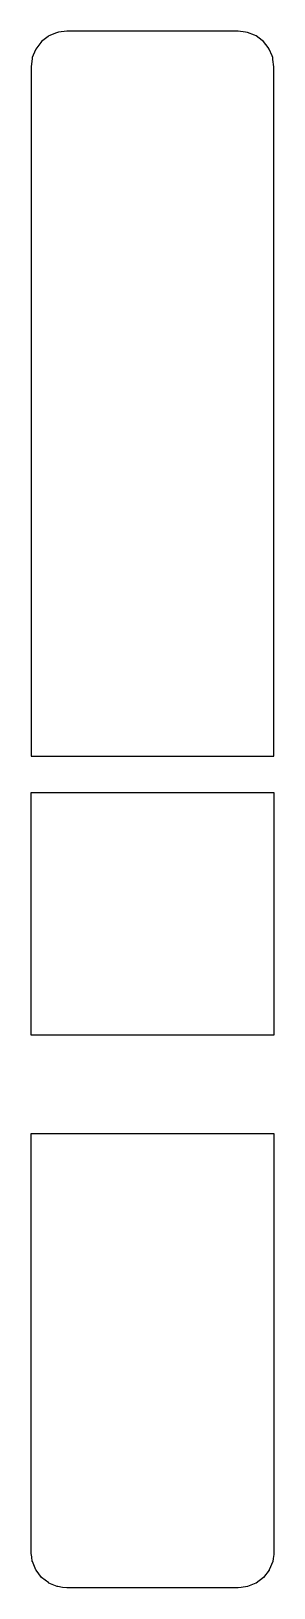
# Model space of a CAD drawing. Header units: metres. Extents: x 2.4 to 16, y -16 to 71.
import ezdxf

# ---------------------------------------------------------------- set-up
doc = ezdxf.new("R2010")
doc.units = ezdxf.units.M

msp = doc.modelspace()

# ---------------------------------------------------------------- linework, layer by layer
for p, q in [((3.355, 70.698), (2.986, 70.414)), ((3.4, 70.732), (3.355, 70.698)), ((3.83, 70.91), (3.4, 70.732)), ((3.882, 70.932), (3.83, 70.91)), ((3.938, 70.939), (3.882, 70.932)), ((4.4, 71), (3.938, 70.939)), ((9.166, 71), (4.4, 71)), ((13.446, 71), (9.166, 71)), ((14, 71), (13.446, 71)), ((14.416, 70.945), (14, 71)), ((14.518, 70.932), (14.416, 70.945)), ((14.906, 70.771), (14.518, 70.932)), ((15, 70.732), (14.906, 70.771)), ((15.333, 70.476), (15, 70.732)), ((15.414, 70.414), (15.333, 70.476)), ((2.646, 69.948), (2.468, 69.518)), ((2.668, 70), (2.646, 69.948)), ((2.951, 70.369), (2.668, 70)), ((2.986, 70.414), (2.951, 70.369)), ((15.67, 70.081), (15.414, 70.414)), ((15.732, 70), (15.67, 70.081)), ((15.893, 69.612), (15.732, 70)), ((15.932, 69.518), (15.893, 69.612)), ((2.461, 69.462), (2.4, 69)), ((2.4, 69), (2.4, 64.609)), ((2.468, 69.518), (2.461, 69.462)), ((15.945, 69.416), (15.932, 69.518)), ((16, 69), (15.945, 69.416)), ((16, 64.754), (16, 69)), ((2.4, 64.609), (2.4, 64.236)), ((16, 64.045), (16, 64.754)), ((2.4, 64.236), (2.4, 63.816)), ((2.4, 63.816), (2.4, 63.387)), ((16, 63.288), (16, 64.045)), ((2.4, 63.387), (2.4, 53.626)), ((16, 62.55), (16, 63.288)), ((16, 54.564), (16, 62.55)), ((16, 54.136), (16, 54.564)), ((16, 54.564), (16, 54.564)), ((16, 53.631), (16, 54.136)), ((2.4, 53.626), (2.4, 53.434)), ((2.4, 53.434), (2.4, 53.197)), ((2.4, 53.197), (2.4, 52.946)), ((16, 47.81), (16, 53.631)), ((2.4, 52.946), (2.4, 52.709)), ((2.4, 52.709), (2.4, 52.51)), ((2.4, 52.51), (2.4, 50.61)), ((2.4, 50.61), (2.4, 46.929)), ((16, 47.642), (16, 47.81)), ((16, 47.48), (16, 47.642)), ((16, 46.64), (16, 47.48)), ((2.4, 46.929), (2.4, 46.64)), ((2.4, 46.64), (2.4, 46.063)), ((16, 46.063), (16, 46.64)), ((2.4, 46.063), (2.4, 41.995)), ((16, 38.852), (16, 46.063)), ((2.4, 41.995), (2.4, 37.403)), ((16, 37.403), (16, 38.852)), ((2.4, 37.403), (2.4, 37.287)), ((2.4, 37.287), (2.4, 37.113)), ((2.4, 37.113), (2.4, 33.425)), ((16, 37.113), (16, 37.403)), ((16, 30.475), (16, 37.113)), ((2.4, 33.425), (2.4, 30.475)), ((2.4, 30.475), (5.575, 30.475)), ((5.575, 30.475), (16, 30.475)), ((2.4, 24.832), (2.4, 28.453)), ((2.4, 28.453), (12.825, 28.453)), ((12.825, 28.453), (16, 28.453)), ((16, 28.453), (16, 21.815)), ((2.4, 21.815), (2.4, 24.832)), ((2.4, 20.313), (2.4, 21.815)), ((16, 21.815), (16, 18.061)), ((2.4, 18.061), (2.4, 20.313)), ((2.4, 16.297), (2.4, 18.061)), ((16, 18.061), (16, 14.887)), ((16, 18.061), (16, 18.061)), ((2.4, 14.887), (2.4, 16.297)), ((11.015, 14.887), (2.4, 14.887)), ((16, 14.887), (11.015, 14.887)), ((2.4, 8.131), (2.4, 9.401)), ((2.4, 9.401), (7.385, 9.401)), ((7.385, 9.401), (16, 9.401)), ((16, 9.401), (16, 6.489)), ((2.4, 7.655), (2.4, 8.131)), ((2.4, 7.199), (2.4, 7.655)), ((2.4, 6.826), (2.4, 7.199)), ((2.4, 6.704), (2.4, 6.826)), ((2.4, 6.583), (2.4, 6.704)), ((2.4, 0.245), (2.4, 6.583)), ((16, 6.489), (16, 6.133)), ((16, 6.133), (16, 5.763)), ((16, 5.763), (16, 5.445)), ((16, 5.445), (16, -4.515)), ((2.4, -0.227), (2.4, 0.245)), ((2.4, -0.662), (2.4, -0.227)), ((2.4, -1.022), (2.4, -0.662)), ((2.4, -5.441), (2.4, -1.022)), ((16, -4.515), (16, -5.354)), ((2.4, -5.949), (2.4, -5.441)), ((2.4, -6.067), (2.4, -5.949)), ((2.4, -13.971), (2.4, -6.067)), ((16, -5.354), (16, -6.271)), ((16, -6.271), (16, -7.191)), ((16, -7.191), (16, -7.236)), ((16, -7.191), (16, -7.191)), ((16, -7.236), (16, -7.279)), ((16, -7.279), (16, -8.148)), ((16, -8.148), (16, -8.194)), ((16, -8.194), (16, -8.959)), ((16, -8.959), (16, -9.588)), ((16, -9.588), (16, -14)), ((2.4, -14), (2.4, -13.971)), ((2.405, -14.081), (2.4, -14)), ((2.435, -14.267), (2.405, -14.081)), ((2.468, -14.518), (2.435, -14.267)), ((2.474, -14.532), (2.468, -14.518)), ((2.668, -15), (2.474, -14.532)), ((15.93, -14.523), (15.732, -15)), ((15.932, -14.518), (15.93, -14.523)), ((15.961, -14.363), (15.932, -14.518)), ((15.992, -14.13), (15.961, -14.363)), ((16, -14), (15.992, -14.13)), ((2.677, -15.012), (2.668, -15)), ((2.986, -15.414), (2.677, -15.012)), ((3.388, -15.723), (2.986, -15.414)), ((15.409, -15.418), (14.999, -15.733)), ((15.414, -15.414), (15.409, -15.418)), ((15.728, -15.005), (15.414, -15.414)), ((15.732, -15), (15.728, -15.005)), ((3.401, -15.733), (3.388, -15.723)), ((3.868, -15.926), (3.401, -15.733)), ((3.882, -15.932), (3.868, -15.926)), ((3.891, -15.933), (3.882, -15.932)), ((4.155, -15.976), (3.891, -15.933)), ((4.4, -16), (4.155, -15.976)), ((9.145, -16), (4.4, -16)), ((14, -16), (9.145, -16)), ((14.166, -15.986), (14, -16)), ((14.512, -15.933), (14.166, -15.986)), ((14.518, -15.932), (14.512, -15.933)), ((14.993, -15.735), (14.518, -15.932)), ((14.999, -15.733), (14.993, -15.735))]:
    msp.add_line(p, q)

doc.saveas('drawing.dxf')
